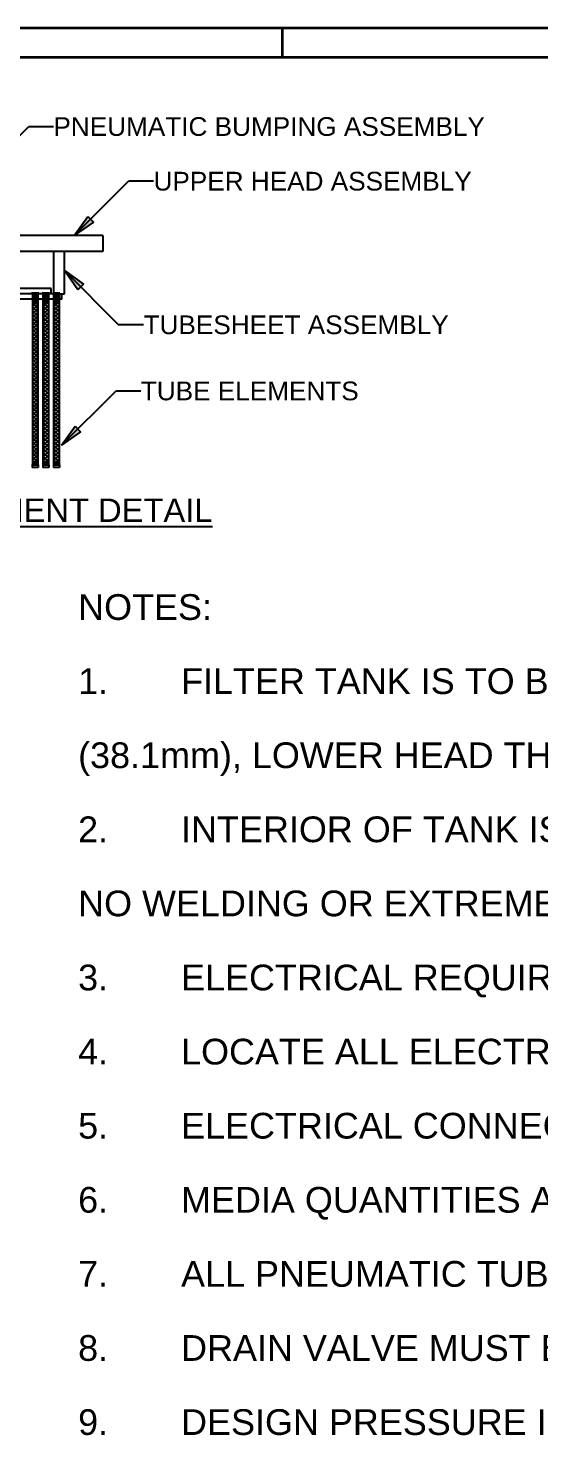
# Model space of a CAD drawing. Header units: inches. Extents: x 14 to 368, y 5 to 236.
# Drawn here: x 216.3 to 252.3, y 136.7 to 236.5 of the extents above; entities that cross this region are included whole.
import ezdxf

# ---------------------------------------------------------------- set-up
doc = ezdxf.new("R2010")
doc.units = ezdxf.units.IN
doc.header["$LTSCALE"] = 11
doc.header["$MEASUREMENT"] = 0
doc.layers.get('0').update_dxf_attribs({"lineweight": 25})
for name, color, linetype, lineweight in [('Border', 7, 'Continuous', 35), ('Hatch (ANSI)', 7, 'Continuous', 18), ('Sketch Geometry (ANSI)', 7, 'Continuous', 25), ('Symbol (ANSI)', 7, 'Continuous', 25)]:
    doc.layers.add(name, color=color, linetype=linetype, lineweight=lineweight)
doc.layers.add('Brade', color=5, linetype='Continuous', lineweight=25, true_color=0x0000ff)
doc.styles.add('Note Text (ANSI)', font='arial.ttf')
doc.styles.add('Standard D-E NeptuneBenson', font='arial.ttf')

# ---------------------------------------------------------------- blocks, each defined once
blk = doc.blocks.new('Borders 22x34_D')
at = {"layer": 'Border'}
for p, q in [((33.5, 21.5), (1.25, 21.5)), ((21.2891, 21.5), (21.2891, 21.3125)), ((33.3125, 21.3125), (1.25, 21.3125))]:
    blk.add_line(p, q, dxfattribs=at)
blk = doc.blocks.new('UPPER HEAD ADN ELEMENT DETAIL')
at = {"layer": 'Hatch (ANSI)'}
for points in [[(0.4447, 0.2582), (0.4012, 0.197), (0.4535, 0.2493)], [(0.4535, 0.2493), (0.4012, 0.197), (0.4624, 0.2405)], [(0.4305, 0.0411), (0.3694, 0.0846), (0.4217, 0.0323)], [(0.4217, 0.0323), (0.3694, 0.0846), (0.4128, 0.0234)], [(0.404, -0.4143), (0.3605, -0.4754), (0.4128, -0.4231)], [(0.4128, -0.4231), (0.3605, -0.4754), (0.4216, -0.4319)]]:
    blk.add_hatch(color=256, dxfattribs=at).paths.add_polyline_path(points)
for p, q in [((0.4927, 0.197), (-0.6552, 0.197)), ((0.4012, 0.197), (0.0271, 0.197)), ((0.4927, 0.197), (0.4927, 0.146)), ((0.4927, 0.146), (-0.6552, 0.146)), ((0.3354, 0.01), (0.3354, 0.146)), ((0.3694, 0.01), (0.3694, 0.146)), ((0.3354, 0.01), (-0.4979, 0.01)), ((0.3268, 0.027), (-0.4894, 0.027)), ((0.3268, 0.01), (0.3268, 0.027)), ((0.3354, 0.01), (0.3694, 0.01)), ((0.3609, -0.007), (0.3609, 0.01)), ((0.3609, -0.007), (-0.5234, -0.007))]:
    blk.add_line(p, q)
at = {"layer": 'Brade', "lineweight": 25}
for p, q in [((0.2874, 0.0123), (0.2643, 0.0123)), ((0.2643, 0.01), (0.2643, 0.0123)), ((0.2663, 0.0104), (0.2663, 0.0115)), ((0.2854, 0.0115), (0.2663, 0.0115)), ((0.2854, 0.0104), (0.2663, 0.0104)), ((0.2854, 0.0103), (0.2663, 0.0103)), ((0.2848, 0.01), (0.2668, 0.01)), ((0.2668, 0.01), (0.2668, -0.5377)), ((0.2673, 0.0084), (0.2673, 0.01)), ((0.2673, 0.01), (0.2673, -0.0176)), ((0.2843, 0.0084), (0.2673, 0.0084)), ((0.2843, 0.0084), (0.2673, 0.0084)), ((0.2843, 0.0069), (0.2673, 0.0069)), ((0.2843, 0.0054), (0.2673, 0.0054)), ((0.2843, 0.0038), (0.2673, 0.0038)), ((0.2843, 0.0023), (0.2673, 0.0023)), ((0.2843, 0.0008), (0.2673, 0.0008)), ((0.2843, 0.0084), (0.2843, 0.01)), ((0.2843, 0.01), (0.2843, -0.0191)), ((0.2848, 0.01), (0.2848, -0.5377)), ((0.2854, 0.0104), (0.2854, 0.0115)), ((0.2874, 0.01), (0.2874, 0.0123)), ((0.3214, 0.0123), (0.2983, 0.0123)), ((0.2983, 0.01), (0.2983, 0.0123)), ((0.3003, 0.0104), (0.3003, 0.0115)), ((0.3194, 0.0115), (0.3003, 0.0115)), ((0.3194, 0.0104), (0.3003, 0.0104)), ((0.3194, 0.0103), (0.3003, 0.0103)), ((0.3008, 0.01), (0.3008, -0.5377)), ((0.3189, 0.01), (0.3008, 0.01)), ((0.3013, 0.01), (0.3013, -0.0176)), ((0.3013, 0.0084), (0.3013, 0.01)), ((0.3183, 0.0084), (0.3013, 0.0084)), ((0.3183, 0.0084), (0.3013, 0.0084)), ((0.3183, 0.0069), (0.3013, 0.0069)), ((0.3183, 0.0054), (0.3013, 0.0054)), ((0.3183, 0.0038), (0.3013, 0.0038)), ((0.3183, 0.0023), (0.3013, 0.0023)), ((0.3183, 0.0008), (0.3013, 0.0008)), ((0.3183, 0.01), (0.3183, -0.0191)), ((0.3183, 0.0084), (0.3183, 0.01)), ((0.3189, 0.01), (0.3189, -0.5377)), ((0.3194, 0.0104), (0.3194, 0.0115)), ((0.3214, 0.01), (0.3214, 0.0123)), ((0.3554, 0.0123), (0.3323, 0.0123)), ((0.3323, 0.01), (0.3323, 0.0123)), ((0.3343, 0.0104), (0.3343, 0.0115)), ((0.3534, 0.0115), (0.3343, 0.0115)), ((0.3534, 0.0104), (0.3343, 0.0104)), ((0.3534, 0.0103), (0.3343, 0.0103)), ((0.3348, 0.01), (0.3348, -0.5377)), ((0.3529, 0.01), (0.3348, 0.01)), ((0.3354, 0.01), (0.3354, -0.0176)), ((0.3354, 0.0084), (0.3354, 0.01)), ((0.3524, 0.0084), (0.3354, 0.0084)), ((0.3524, 0.0084), (0.3354, 0.0084)), ((0.3524, 0.0069), (0.3354, 0.0069)), ((0.3524, 0.0054), (0.3354, 0.0054)), ((0.3524, 0.0038), (0.3354, 0.0038)), ((0.3524, 0.0023), (0.3354, 0.0023)), ((0.3524, 0.0008), (0.3354, 0.0008)), ((0.3524, 0.01), (0.3524, -0.0191)), ((0.3524, 0.0084), (0.3524, 0.01)), ((0.3529, 0.01), (0.3529, -0.5377)), ((0.3534, 0.0104), (0.3534, 0.0115)), ((0.3554, 0.01), (0.3554, 0.0123)), ((0.2843, -0.0008), (0.2673, -0.0008)), ((0.2843, -0.0023), (0.2673, -0.0023)), ((0.2843, -0.0038), (0.2673, -0.0038)), ((0.2843, -0.0053), (0.2673, -0.0053)), ((0.2843, -0.0069), (0.2673, -0.0069)), ((0.2843, -0.0084), (0.2673, -0.0084)), ((0.2843, -0.0099), (0.2673, -0.0099)), ((0.2843, -0.0115), (0.2673, -0.0115)), ((0.2843, -0.013), (0.2673, -0.013)), ((0.2843, -0.0145), (0.2673, -0.0145)), ((0.2843, -0.0161), (0.2673, -0.0161)), ((0.2843, -0.0176), (0.2673, -0.0176)), ((0.3183, -0.0008), (0.3013, -0.0008)), ((0.3183, -0.0023), (0.3013, -0.0023)), ((0.3183, -0.0038), (0.3013, -0.0038)), ((0.3183, -0.0053), (0.3013, -0.0053)), ((0.3183, -0.0069), (0.3013, -0.0069)), ((0.3183, -0.0084), (0.3013, -0.0084)), ((0.3183, -0.0099), (0.3013, -0.0099)), ((0.3183, -0.0115), (0.3013, -0.0115)), ((0.3183, -0.013), (0.3013, -0.013)), ((0.3183, -0.0145), (0.3013, -0.0145)), ((0.3183, -0.0161), (0.3013, -0.0161)), ((0.3183, -0.0176), (0.3013, -0.0176)), ((0.3524, -0.0008), (0.3354, -0.0008)), ((0.3524, -0.0023), (0.3354, -0.0023)), ((0.3524, -0.0038), (0.3354, -0.0038)), ((0.3524, -0.0053), (0.3354, -0.0053)), ((0.3524, -0.0069), (0.3354, -0.0069)), ((0.3524, -0.0084), (0.3354, -0.0084)), ((0.3524, -0.0099), (0.3354, -0.0099)), ((0.3524, -0.0115), (0.3354, -0.0115)), ((0.3524, -0.013), (0.3354, -0.013)), ((0.3524, -0.0145), (0.3354, -0.0145)), ((0.3524, -0.0161), (0.3354, -0.0161)), ((0.3524, -0.0176), (0.3354, -0.0176)), ((0.2663, -0.5377), (0.2663, -0.5462)), ((0.2854, -0.5377), (0.2663, -0.5377)), ((0.2668, -0.5377), (0.2848, -0.5377)), ((0.2673, -0.527), (0.2843, -0.527)), ((0.2673, -0.527), (0.2673, -0.5377)), ((0.2673, -0.527), (0.2843, -0.527)), ((0.2673, -0.527), (0.2673, -0.5377)), ((0.2843, -0.5285), (0.2673, -0.5285)), ((0.2843, -0.5285), (0.2673, -0.5285)), ((0.2843, -0.5301), (0.2673, -0.5301)), ((0.2843, -0.5301), (0.2673, -0.5301)), ((0.2843, -0.5316), (0.2673, -0.5316)), ((0.2843, -0.5316), (0.2673, -0.5316)), ((0.2843, -0.5331), (0.2673, -0.5331)), ((0.2843, -0.5331), (0.2673, -0.5331)), ((0.2843, -0.5346), (0.2673, -0.5346)), ((0.2843, -0.5346), (0.2673, -0.5346)), ((0.2843, -0.5362), (0.2673, -0.5362)), ((0.2843, -0.5362), (0.2673, -0.5362)), ((0.2843, -0.5377), (0.2673, -0.5377)), ((0.2685, -0.5278), (0.2829, -0.5278)), ((0.2685, -0.5294), (0.2829, -0.5294)), ((0.2685, -0.5309), (0.2829, -0.5309)), ((0.2685, -0.5324), (0.2829, -0.5324)), ((0.2685, -0.534), (0.2829, -0.534)), ((0.2685, -0.5355), (0.2829, -0.5355)), ((0.2685, -0.537), (0.2829, -0.537)), ((0.2843, -0.527), (0.2843, -0.5377)), ((0.2843, -0.527), (0.2843, -0.5377)), ((0.2854, -0.5377), (0.2854, -0.5462)), ((0.3003, -0.5377), (0.3003, -0.5462)), ((0.3194, -0.5377), (0.3003, -0.5377)), ((0.3008, -0.5377), (0.3189, -0.5377)), ((0.3013, -0.527), (0.3183, -0.527)), ((0.3013, -0.527), (0.3013, -0.5377)), ((0.3013, -0.527), (0.3183, -0.527)), ((0.3013, -0.527), (0.3013, -0.5377)), ((0.3183, -0.5285), (0.3013, -0.5285)), ((0.3183, -0.5285), (0.3013, -0.5285)), ((0.3183, -0.5301), (0.3013, -0.5301)), ((0.3183, -0.5301), (0.3013, -0.5301)), ((0.3183, -0.5316), (0.3013, -0.5316)), ((0.3183, -0.5316), (0.3013, -0.5316)), ((0.3183, -0.5331), (0.3013, -0.5331)), ((0.3183, -0.5331), (0.3013, -0.5331)), ((0.3183, -0.5346), (0.3013, -0.5346)), ((0.3183, -0.5346), (0.3013, -0.5346)), ((0.3183, -0.5362), (0.3013, -0.5362)), ((0.3183, -0.5362), (0.3013, -0.5362)), ((0.3183, -0.5377), (0.3013, -0.5377)), ((0.3025, -0.5278), (0.3169, -0.5278)), ((0.3025, -0.5294), (0.3169, -0.5294)), ((0.3025, -0.5309), (0.3169, -0.5309)), ((0.3025, -0.5324), (0.3169, -0.5324)), ((0.3025, -0.534), (0.3169, -0.534)), ((0.3025, -0.5355), (0.3169, -0.5355)), ((0.3025, -0.537), (0.3169, -0.537)), ((0.3183, -0.527), (0.3183, -0.5377)), ((0.3183, -0.527), (0.3183, -0.5377)), ((0.3194, -0.5377), (0.3194, -0.5462)), ((0.3343, -0.5377), (0.3343, -0.5462)), ((0.3534, -0.5377), (0.3343, -0.5377)), ((0.3348, -0.5377), (0.3529, -0.5377)), ((0.3354, -0.527), (0.3524, -0.527)), ((0.3354, -0.527), (0.3354, -0.5377)), ((0.3354, -0.527), (0.3524, -0.527)), ((0.3354, -0.527), (0.3354, -0.5377)), ((0.3524, -0.5285), (0.3354, -0.5285)), ((0.3524, -0.5285), (0.3354, -0.5285)), ((0.3524, -0.5301), (0.3354, -0.5301)), ((0.3524, -0.5301), (0.3354, -0.5301)), ((0.3524, -0.5316), (0.3354, -0.5316)), ((0.3524, -0.5316), (0.3354, -0.5316)), ((0.3524, -0.5331), (0.3354, -0.5331)), ((0.3524, -0.5331), (0.3354, -0.5331)), ((0.3524, -0.5346), (0.3354, -0.5346)), ((0.3524, -0.5346), (0.3354, -0.5346)), ((0.3524, -0.5362), (0.3354, -0.5362)), ((0.3524, -0.5362), (0.3354, -0.5362)), ((0.3524, -0.5377), (0.3354, -0.5377)), ((0.3365, -0.5278), (0.3509, -0.5278)), ((0.3365, -0.5294), (0.3509, -0.5294)), ((0.3365, -0.5309), (0.3509, -0.5309)), ((0.3365, -0.5324), (0.3509, -0.5324)), ((0.3365, -0.534), (0.3509, -0.534)), ((0.3365, -0.5355), (0.3509, -0.5355)), ((0.3365, -0.537), (0.3509, -0.537)), ((0.3524, -0.527), (0.3524, -0.5377)), ((0.3524, -0.527), (0.3524, -0.5377)), ((0.3534, -0.5377), (0.3534, -0.5462)), ((0.2854, -0.5462), (0.2663, -0.5462)), ((0.3194, -0.5462), (0.3003, -0.5462)), ((0.3534, -0.5462), (0.3343, -0.5462))]:
    blk.add_line(p, q, dxfattribs=at)
at = {"layer": 'Brade', "color": 5, "linetype": 'Continuous', "lineweight": 25, "true_color": 0x0000ff}
for p, q in [((0.2827, 0.01), (0.2668, -0.006)), ((0.2707, 0.01), (0.2668, 0.0061)), ((0.2848, -0.0129), (0.2668, 0.0052)), ((0.2848, 0), (0.2668, -0.018)), ((0.2848, -0.0008), (0.274, 0.01)), ((0.3188, 0.01), (0.3008, -0.008)), ((0.3068, 0.01), (0.3008, 0.004)), ((0.3189, -0.0108), (0.3008, 0.0072)), ((0.3189, 0.0012), (0.3101, 0.01)), ((0.3528, 0.01), (0.3348, -0.008)), ((0.3408, 0.01), (0.3348, 0.004)), ((0.3529, -0.0108), (0.3348, 0.0072)), ((0.3529, 0.0012), (0.3441, 0.01)), ((0.2848, -0.0249), (0.2668, -0.0069)), ((0.2848, -0.012), (0.2668, -0.03)), ((0.2848, -0.0369), (0.2668, -0.0189)), ((0.2848, -0.024), (0.2668, -0.042)), ((0.2848, -0.0489), (0.2668, -0.0309)), ((0.2848, -0.036), (0.2668, -0.0541)), ((0.2848, -0.061), (0.2668, -0.0429)), ((0.3189, -0.002), (0.3008, -0.02)), ((0.3189, -0.0228), (0.3008, -0.0048)), ((0.3189, -0.014), (0.3008, -0.0321)), ((0.3189, -0.0349), (0.3008, -0.0168)), ((0.3189, -0.0261), (0.3008, -0.0441)), ((0.3189, -0.0469), (0.3008, -0.0289)), ((0.3189, -0.0381), (0.3008, -0.0561)), ((0.3189, -0.0589), (0.3008, -0.0409)), ((0.3529, -0.002), (0.3348, -0.02)), ((0.3529, -0.0228), (0.3348, -0.0048)), ((0.3529, -0.014), (0.3348, -0.0321)), ((0.3529, -0.0349), (0.3348, -0.0168)), ((0.3529, -0.0261), (0.3348, -0.0441)), ((0.3529, -0.0469), (0.3348, -0.0289)), ((0.3529, -0.0381), (0.3348, -0.0561)), ((0.3529, -0.0589), (0.3348, -0.0409)), ((0.2848, -0.0481), (0.2668, -0.0661)), ((0.2848, -0.073), (0.2668, -0.055)), ((0.2848, -0.0601), (0.2668, -0.0781)), ((0.2848, -0.085), (0.2668, -0.067)), ((0.2848, -0.0721), (0.2668, -0.0901)), ((0.2848, -0.097), (0.2668, -0.079)), ((0.2848, -0.0841), (0.2668, -0.1022)), ((0.3189, -0.0501), (0.3008, -0.0681)), ((0.3189, -0.0709), (0.3008, -0.0529)), ((0.3189, -0.0621), (0.3008, -0.0802)), ((0.3189, -0.083), (0.3008, -0.0649)), ((0.3189, -0.0742), (0.3008, -0.0922)), ((0.3189, -0.095), (0.3008, -0.077)), ((0.3189, -0.0862), (0.3008, -0.1042)), ((0.3189, -0.107), (0.3008, -0.089)), ((0.3529, -0.0501), (0.3348, -0.0681)), ((0.3529, -0.0709), (0.3348, -0.0529)), ((0.3529, -0.0621), (0.3348, -0.0802)), ((0.3529, -0.083), (0.3348, -0.0649)), ((0.3529, -0.0742), (0.3348, -0.0922)), ((0.3529, -0.095), (0.3348, -0.077)), ((0.3529, -0.0862), (0.3348, -0.1042)), ((0.3529, -0.107), (0.3348, -0.089)), ((0.2848, -0.1091), (0.2668, -0.091)), ((0.2848, -0.0962), (0.2668, -0.1142)), ((0.2848, -0.1211), (0.2668, -0.1031)), ((0.2848, -0.1082), (0.2668, -0.1262)), ((0.2848, -0.1331), (0.2668, -0.1151)), ((0.2848, -0.1202), (0.2668, -0.1382)), ((0.2848, -0.1451), (0.2668, -0.1271)), ((0.2848, -0.1322), (0.2668, -0.1503)), ((0.3189, -0.0982), (0.3008, -0.1162)), ((0.3189, -0.119), (0.3008, -0.101)), ((0.3189, -0.1102), (0.3008, -0.1283)), ((0.3189, -0.1311), (0.3008, -0.113)), ((0.3189, -0.1223), (0.3008, -0.1403)), ((0.3189, -0.1431), (0.3008, -0.1251)), ((0.3189, -0.1343), (0.3008, -0.1523)), ((0.3529, -0.0982), (0.3348, -0.1162)), ((0.3529, -0.119), (0.3348, -0.101)), ((0.3529, -0.1102), (0.3348, -0.1283)), ((0.3529, -0.1311), (0.3348, -0.113)), ((0.3529, -0.1223), (0.3348, -0.1403)), ((0.3529, -0.1431), (0.3348, -0.1251)), ((0.3529, -0.1343), (0.3348, -0.1523)), ((0.2848, -0.1572), (0.2668, -0.1391)), ((0.2848, -0.1443), (0.2668, -0.1623)), ((0.2848, -0.1692), (0.2668, -0.1512)), ((0.2848, -0.1563), (0.2668, -0.1743)), ((0.2848, -0.1812), (0.2668, -0.1632)), ((0.2848, -0.1683), (0.2668, -0.1863)), ((0.2848, -0.1932), (0.2668, -0.1752)), ((0.2848, -0.1803), (0.2668, -0.1984)), ((0.3189, -0.1551), (0.3008, -0.1371)), ((0.3189, -0.1463), (0.3008, -0.1643)), ((0.3189, -0.1671), (0.3008, -0.1491)), ((0.3189, -0.1583), (0.3008, -0.1764)), ((0.3189, -0.1792), (0.3008, -0.1611)), ((0.3189, -0.1704), (0.3008, -0.1884)), ((0.3189, -0.1912), (0.3008, -0.1732)), ((0.3529, -0.1551), (0.3348, -0.1371)), ((0.3529, -0.1463), (0.3348, -0.1643)), ((0.3529, -0.1671), (0.3348, -0.1491)), ((0.3529, -0.1583), (0.3348, -0.1764)), ((0.3529, -0.1792), (0.3348, -0.1611)), ((0.3529, -0.1704), (0.3348, -0.1884)), ((0.3529, -0.1912), (0.3348, -0.1732)), ((0.2848, -0.2053), (0.2668, -0.1872)), ((0.2848, -0.1924), (0.2668, -0.2104)), ((0.2848, -0.2173), (0.2668, -0.1993)), ((0.2848, -0.2044), (0.2668, -0.2224)), ((0.2848, -0.2293), (0.2668, -0.2113)), ((0.2848, -0.2164), (0.2668, -0.2344)), ((0.2848, -0.2413), (0.2668, -0.2233)), ((0.3189, -0.1824), (0.3008, -0.2004)), ((0.3189, -0.2032), (0.3008, -0.1852)), ((0.3189, -0.1944), (0.3008, -0.2124)), ((0.3189, -0.2152), (0.3008, -0.1972)), ((0.3189, -0.2064), (0.3008, -0.2245)), ((0.3189, -0.2273), (0.3008, -0.2092)), ((0.3189, -0.2185), (0.3008, -0.2365)), ((0.3189, -0.2393), (0.3008, -0.2213)), ((0.3529, -0.1824), (0.3348, -0.2004)), ((0.3529, -0.2032), (0.3348, -0.1852)), ((0.3529, -0.1944), (0.3348, -0.2124)), ((0.3529, -0.2152), (0.3348, -0.1972)), ((0.3529, -0.2064), (0.3348, -0.2245)), ((0.3529, -0.2273), (0.3348, -0.2092)), ((0.3529, -0.2185), (0.3348, -0.2365)), ((0.3529, -0.2393), (0.3348, -0.2213)), ((0.2848, -0.2284), (0.2668, -0.2465)), ((0.2848, -0.2534), (0.2668, -0.2353)), ((0.2848, -0.2405), (0.2668, -0.2585)), ((0.2848, -0.2654), (0.2668, -0.2474)), ((0.2848, -0.2525), (0.2668, -0.2705)), ((0.2848, -0.2774), (0.2668, -0.2594)), ((0.2848, -0.2645), (0.2668, -0.2825)), ((0.2848, -0.2894), (0.2668, -0.2714)), ((0.3189, -0.2305), (0.3008, -0.2485)), ((0.3189, -0.2513), (0.3008, -0.2333)), ((0.3189, -0.2425), (0.3008, -0.2605)), ((0.3189, -0.2633), (0.3008, -0.2453)), ((0.3189, -0.2545), (0.3008, -0.2726)), ((0.3189, -0.2754), (0.3008, -0.2573)), ((0.3189, -0.2666), (0.3008, -0.2846)), ((0.3189, -0.2874), (0.3008, -0.2694)), ((0.3529, -0.2305), (0.3348, -0.2485)), ((0.3529, -0.2513), (0.3348, -0.2333)), ((0.3529, -0.2425), (0.3348, -0.2605)), ((0.3529, -0.2633), (0.3348, -0.2453)), ((0.3529, -0.2545), (0.3348, -0.2726)), ((0.3529, -0.2754), (0.3348, -0.2573)), ((0.3529, -0.2666), (0.3348, -0.2846)), ((0.3529, -0.2874), (0.3348, -0.2694)), ((0.2848, -0.2765), (0.2668, -0.2946)), ((0.2848, -0.3015), (0.2668, -0.2834)), ((0.2848, -0.2886), (0.2668, -0.3066)), ((0.2848, -0.3135), (0.2668, -0.2955)), ((0.2848, -0.3006), (0.2668, -0.3186)), ((0.2848, -0.3255), (0.2668, -0.3075)), ((0.2848, -0.3126), (0.2668, -0.3306)), ((0.3189, -0.2786), (0.3008, -0.2966)), ((0.3189, -0.2994), (0.3008, -0.2814)), ((0.3189, -0.2906), (0.3008, -0.3086)), ((0.3189, -0.3114), (0.3008, -0.2934)), ((0.3189, -0.3026), (0.3008, -0.3207)), ((0.3189, -0.3235), (0.3008, -0.3054)), ((0.3189, -0.3147), (0.3008, -0.3327)), ((0.3529, -0.2786), (0.3348, -0.2966)), ((0.3529, -0.2994), (0.3348, -0.2814)), ((0.3529, -0.2906), (0.3348, -0.3086)), ((0.3529, -0.3114), (0.3348, -0.2934)), ((0.3529, -0.3026), (0.3348, -0.3207)), ((0.3529, -0.3235), (0.3348, -0.3054)), ((0.3529, -0.3147), (0.3348, -0.3327)), ((0.2848, -0.3375), (0.2668, -0.3195)), ((0.2848, -0.3246), (0.2668, -0.3427)), ((0.2848, -0.3496), (0.2668, -0.3315)), ((0.2848, -0.3367), (0.2668, -0.3547)), ((0.2848, -0.3616), (0.2668, -0.3436)), ((0.2848, -0.3487), (0.2668, -0.3667)), ((0.2848, -0.3736), (0.2668, -0.3556)), ((0.2848, -0.3607), (0.2668, -0.3787)), ((0.3189, -0.3355), (0.3008, -0.3175)), ((0.3189, -0.3267), (0.3008, -0.3447)), ((0.3189, -0.3475), (0.3008, -0.3295)), ((0.3189, -0.3387), (0.3008, -0.3567)), ((0.3189, -0.3595), (0.3008, -0.3415)), ((0.3189, -0.3507), (0.3008, -0.3688)), ((0.3189, -0.3716), (0.3008, -0.3535)), ((0.3189, -0.3628), (0.3008, -0.3808)), ((0.3529, -0.3355), (0.3348, -0.3175)), ((0.3529, -0.3267), (0.3348, -0.3447)), ((0.3529, -0.3475), (0.3348, -0.3295)), ((0.3529, -0.3387), (0.3348, -0.3567)), ((0.3529, -0.3595), (0.3348, -0.3415)), ((0.3529, -0.3507), (0.3348, -0.3688)), ((0.3529, -0.3716), (0.3348, -0.3535)), ((0.3529, -0.3628), (0.3348, -0.3808)), ((0.2848, -0.3856), (0.2668, -0.3676)), ((0.2848, -0.3727), (0.2668, -0.3908)), ((0.2848, -0.3977), (0.2668, -0.3796)), ((0.2848, -0.3848), (0.2668, -0.4028)), ((0.2848, -0.4097), (0.2668, -0.3917)), ((0.2848, -0.3968), (0.2668, -0.4148)), ((0.2848, -0.4217), (0.2668, -0.4037)), ((0.3189, -0.3836), (0.3008, -0.3656)), ((0.3189, -0.3748), (0.3008, -0.3928)), ((0.3189, -0.3956), (0.3008, -0.3776)), ((0.3189, -0.3868), (0.3008, -0.4048)), ((0.3189, -0.4076), (0.3008, -0.3896)), ((0.3189, -0.3988), (0.3008, -0.4169)), ((0.3189, -0.4197), (0.3008, -0.4016)), ((0.3529, -0.3836), (0.3348, -0.3656)), ((0.3529, -0.3748), (0.3348, -0.3928)), ((0.3529, -0.3956), (0.3348, -0.3776)), ((0.3529, -0.3868), (0.3348, -0.4048)), ((0.3529, -0.4076), (0.3348, -0.3896)), ((0.3529, -0.3988), (0.3348, -0.4169)), ((0.3529, -0.4197), (0.3348, -0.4016)), ((0.2848, -0.4088), (0.2668, -0.4268)), ((0.2848, -0.4337), (0.2668, -0.4157)), ((0.2848, -0.4208), (0.2668, -0.4389)), ((0.2848, -0.4458), (0.2668, -0.4277)), ((0.2848, -0.4329), (0.2668, -0.4509)), ((0.2848, -0.4578), (0.2668, -0.4398)), ((0.2848, -0.4449), (0.2668, -0.4629)), ((0.2848, -0.4698), (0.2668, -0.4518)), ((0.3189, -0.4109), (0.3008, -0.4289)), ((0.3189, -0.4317), (0.3008, -0.4137)), ((0.3189, -0.4229), (0.3008, -0.4409)), ((0.3189, -0.4437), (0.3008, -0.4257)), ((0.3189, -0.4349), (0.3008, -0.4529)), ((0.3189, -0.4557), (0.3008, -0.4377)), ((0.3189, -0.4469), (0.3008, -0.465)), ((0.3189, -0.4678), (0.3008, -0.4497)), ((0.3529, -0.4109), (0.3348, -0.4289)), ((0.3529, -0.4317), (0.3348, -0.4137)), ((0.3529, -0.4229), (0.3348, -0.4409)), ((0.3529, -0.4437), (0.3348, -0.4257)), ((0.3529, -0.4349), (0.3348, -0.4529)), ((0.3529, -0.4557), (0.3348, -0.4377)), ((0.3529, -0.4469), (0.3348, -0.465)), ((0.3529, -0.4678), (0.3348, -0.4497)), ((0.2848, -0.4569), (0.2668, -0.4749)), ((0.2848, -0.4818), (0.2668, -0.4638)), ((0.2848, -0.4689), (0.2668, -0.487)), ((0.2848, -0.4939), (0.2668, -0.4758)), ((0.2848, -0.481), (0.2668, -0.499)), ((0.2848, -0.5059), (0.2668, -0.4879)), ((0.2848, -0.493), (0.2668, -0.511)), ((0.3189, -0.459), (0.3008, -0.477)), ((0.3189, -0.4798), (0.3008, -0.4618)), ((0.3189, -0.471), (0.3008, -0.489)), ((0.3189, -0.4918), (0.3008, -0.4738)), ((0.3189, -0.483), (0.3008, -0.501)), ((0.3189, -0.5038), (0.3008, -0.4858)), ((0.3189, -0.495), (0.3008, -0.5131)), ((0.3189, -0.5159), (0.3008, -0.4978)), ((0.3529, -0.459), (0.3348, -0.477)), ((0.3529, -0.4798), (0.3348, -0.4618)), ((0.3529, -0.471), (0.3348, -0.489)), ((0.3529, -0.4918), (0.3348, -0.4738)), ((0.3529, -0.483), (0.3348, -0.501)), ((0.3529, -0.5038), (0.3348, -0.4858)), ((0.3529, -0.495), (0.3348, -0.5131)), ((0.3529, -0.5159), (0.3348, -0.4978)), ((0.2848, -0.5179), (0.2668, -0.4999)), ((0.2848, -0.505), (0.2668, -0.523)), ((0.2848, -0.5299), (0.2668, -0.5119)), ((0.2848, -0.517), (0.2668, -0.5351)), ((0.2806, -0.5377), (0.2668, -0.5239)), ((0.2686, -0.5377), (0.2668, -0.536)), ((0.2848, -0.5291), (0.2762, -0.5377)), ((0.3189, -0.5071), (0.3008, -0.5251)), ((0.3189, -0.5279), (0.3008, -0.5099)), ((0.3189, -0.5191), (0.3008, -0.5371)), ((0.3167, -0.5377), (0.3008, -0.5219)), ((0.3046, -0.5377), (0.3008, -0.5339)), ((0.3189, -0.5311), (0.3123, -0.5377)), ((0.3529, -0.5071), (0.3348, -0.5251)), ((0.3529, -0.5279), (0.3348, -0.5099)), ((0.3529, -0.5191), (0.3348, -0.5371)), ((0.3507, -0.5377), (0.3348, -0.5219)), ((0.3386, -0.5377), (0.3348, -0.5339)), ((0.3529, -0.5311), (0.3463, -0.5377))]:
    blk.add_line(p, q, dxfattribs=at)
at = {"layer": 'Sketch Geometry (ANSI)'}
for p, q in [((0.0803, 0.3722), (0.2543, 0.5462)), ((0.3343, 0.5462), (0.2543, 0.5462)), ((0.4012, 0.197), (0.5752, 0.371)), ((0.6552, 0.371), (0.5752, 0.371)), ((0.4012, 0.197), (0.4447, 0.2582)), ((0.4624, 0.2405), (0.4012, 0.197)), ((0.4447, 0.2582), (0.4624, 0.2405)), ((0.3694, 0.0846), (0.4305, 0.0411)), ((0.3694, 0.0846), (0.5434, -0.0894)), ((0.4128, 0.0234), (0.3694, 0.0846)), ((0.4305, 0.0411), (0.4128, 0.0234)), ((0.6234, -0.0894), (0.5434, -0.0894)), ((0.3605, -0.4754), (0.5345, -0.3014)), ((0.6145, -0.3014), (0.5345, -0.3014)), ((0.3605, -0.4754), (0.404, -0.4143)), ((0.4216, -0.4319), (0.3605, -0.4754)), ((0.404, -0.4143), (0.4216, -0.4319))]:
    blk.add_line(p, q, dxfattribs=at)
at = {"layer": 'Symbol (ANSI)', "color": 7, "char_height": 0.06, "attachment_point": 4, "style": 'Note Text (ANSI)'}
for s, insert in [('\\fArial|b0|i0;\\H0.0600;PNEUMATIC BUMPING ASSEMBLY', (0.3343, 0.5462)), ('\\fArial|b0|i0;\\H0.0600;UPPER HEAD ASSEMBLY', (0.6552, 0.371)), ('\\fArial|b0|i0;\\H0.0600;TUBESHEET ASSEMBLY', (0.6234, -0.0894)), ('\\fArial|b0|i0;\\H0.0600;TUBE ELEMENTS', (0.6145, -0.3014))]:
    blk.add_mtext(s, dxfattribs=dict(at, insert=insert))
at = {"layer": 'Symbol (ANSI)', "insert": (-0.0813, -0.646), "char_height": 0.075, "width": 3.210713, "attachment_point": 2, "style": 'Note Text (ANSI)'}
blk.add_mtext('\\fArial|b0|i0;\\H0.0750;\\LUPPER HEAD AND ELEMENT DETAIL', dxfattribs=at)

msp = doc.modelspace()

# ---------------------------------------------------------------- block references
for name, p, xscale, yscale, zscale in [('Borders 22x34_D', (0, 0), 11, 11, 11), ('UPPER HEAD ADN ELEMENT DETAIL', (210.692795, 217.544069), 22, 22, 22)]:
    msp.add_blockref(name, p, dxfattribs=dict(xscale=xscale, yscale=yscale, zscale=zscale))

# ---------------------------------------------------------------- texts
at = {"layer": 'Symbol (ANSI)', "insert": (219.791202, 196.586037), "char_height": 1.814999942, "width": 148.64247032, "attachment_point": 1, "line_spacing_factor": 1.727336, "style": 'Standard D-E NeptuneBenson'}
msp.add_mtext('\\fArial|b0|i0;\\H1.8150;NOTES:\\P\\fArial|b0|i0;\\H1.8150;1.^I\\fArial|b0|i0;\\H1.8150;FILTER TANK IS TO BE CONSTRUCTED OF HIGH QUALITY A36 CARBON STEEL, UPPER HEAD THICKNESS = 1 1/2" \\P(38.1mm), LOWER HEAD THICKNESS = 5/16" (7.93mm) & SHELL THICKNESS = 1/4" (6.35mm).\\P\\fArial|b0|i0;\\H1.8150;2.^I\\fArial|b0|i0;\\H1.8150;INTERIOR OF TANK IS LINED WITH FLEXSOL 3000. EXTERIOR IS COATED WITH 5-8 MILS OF HIGH SOLIDS ENAMEL. \\PNO WELDING OR EXTREME HEAT IS TO BE APPLIED TO TANK AFTER LINING OR COATING PROCESS IS DONE.\\P\\fArial|b0|i0;\\H1.8150;3.^I\\fArial|b0|i0;\\H1.8150;ELECTRICAL REQUIREMENTS: 120VAC-10-60Hz, 15 AMP CIRCUIT PROTECTION.\\P\\fArial|b0|i0;\\H1.8150;4.^I\\fArial|b0|i0;\\H1.8150;LOCATE ALL ELECTRICAL ITEMS IN A NON-HAZARDOUS LOCATION.\\P\\fArial|b0|i0;\\H1.8150;5.^I\\fArial|b0|i0;\\H1.8150;ELECTRICAL CONNECTIONS ARE THE RESPONSIBILITY OF THE CUSTOMER.\\P\\fArial|b0|i0;\\H1.8150;6.^I\\fArial|b0|i0;\\H1.8150;MEDIA QUANTITIES ARE INDICATED FOR INFORMATIONAL PURPOSES ONLY.\\P\\fArial|b0|i0;\\H1.8150;7.^I\\fArial|b0|i0;\\H1.8150;ALL PNEUMATIC TUBING SUPPLIED BY POOL CONTRACTOR.\\P\\fArial|b0|i0;\\H1.8150;8.^I\\fArial|b0|i0;\\H1.8150;DRAIN VALVE MUST BE A BUTTERFLY VALVE AND INSTALLED DIRECTLY ON THE BOTTOM TANK HEAD.\\P\\fArial|b0|i0;\\H1.8150;9.^I\\fArial|b0|i0;\\H1.8150;DESIGN PRESSURE IS 50 PSI (344.73 kpa). HYDROSTATICALLY TESTED TO 75 PSI (517.11 kpa).', dxfattribs=at)

doc.saveas('drawing.dxf')
